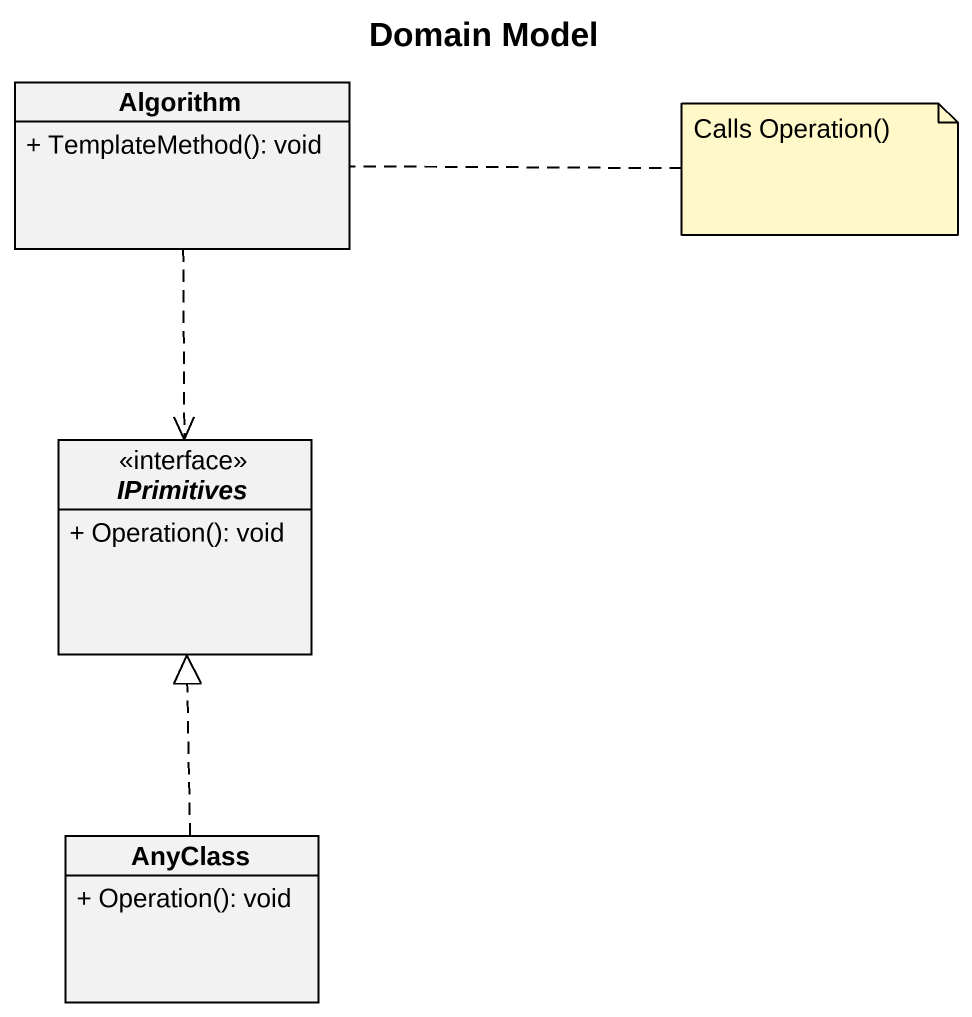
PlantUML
@startuml
title Domain Model
hide circle
hide empty members
skinparam classAttributeIconSize 0
class Algorithm {
  + TemplateMethod(): void
}
interface IPrimitives {
  + Operation(): void
}
class AnyClass {
  + Operation(): void
}
Algorithm ..> IPrimitives
AnyClass .up.|> IPrimitives
note right of Algorithm : Calls Operation()
@enduml
